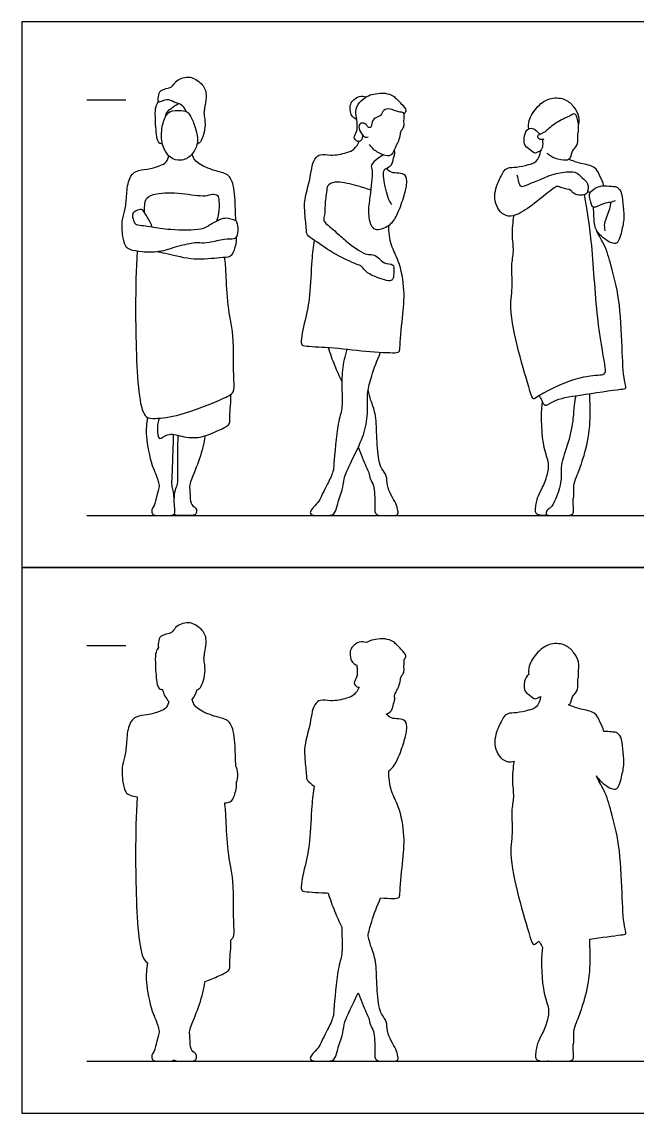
# Model space of a CAD drawing. Header units: millimetres. Extents: x 0.81 to 10.61, y 0.64 to 5.22.
# Drawn here: x 0.811 to 3.218, y 0.643 to 4.91 of the extents above; entities that cross this region are included whole.
import ezdxf

# ---------------------------------------------------------------- set-up
doc = ezdxf.new("R2010")
doc.units = ezdxf.units.MM
for name, color, linetype, true_color in [('AG-DIAGRAM', 7, 'Continuous', 0xfecc66), ('AG-GUIDE', 7, 'Continuous', 0xcccccc), ('AG-OUTLINE', 7, 'Continuous', 0x8000ff), ('AG-PEOPLE', 7, 'Continuous', 0x66ccff), ('X-VPRT', 6, 'Continuous', 0xff00ff)]:
    doc.layers.add(name, color=color, linetype=linetype, true_color=true_color)

msp = doc.modelspace()

# ---------------------------------------------------------------- linework, layer by layer
at = {"layer": 'AG-DIAGRAM'}
for p, q in [((1.0653, 2.9801), (4.8245, 2.9801)), ((1.0653, 0.8465), (4.8245, 0.8465))]:
    msp.add_line(p, q, dxfattribs=at)
at = {"layer": 'AG-GUIDE'}
for p, q in [((1.0653, 4.6057), (1.2177, 4.6057)), ((1.0653, 2.4721), (1.2177, 2.4721))]:
    msp.add_line(p, q, dxfattribs=at)
at = {"layer": 'AG-OUTLINE'}
for points, knots in [([(1.4969, 2.2986), (1.5014, 2.301), (1.5142, 2.3039), (1.5338, 2.3751), (1.5222, 2.4148), (1.5254, 2.4344), (1.5292, 2.4623), (1.537, 2.5018), (1.5119, 2.5431), (1.4648, 2.5662), (1.4351, 2.5553), (1.4101, 2.5449), (1.4021, 2.5174), (1.3502, 2.5143), (1.3461, 2.4859), (1.3427, 2.4668), (1.3466, 2.4647)], [-5.990385, -5.990385, -5.990385, -5.990385, -5.765069, -5.288996, -4.916448, -4.671935, -4.371606, -4.014136, -3.62594, -3.225242, -2.910694, -2.624938, -2.340611, -1.961539, -1.665739, -1.417886, -1.417886, -1.417886, -1.417886]), ([(2.1591, 2.4836), (2.1503, 2.4862), (2.1307, 2.4884), (2.1051, 2.469), (2.0938, 2.4511), (2.0962, 2.4184), (2.106, 2.4033), (2.1162, 2.3967), (2.1216, 2.3947)], [-1.672448, -1.672448, -1.672448, -1.672448, -1.371365, -1.058033, -0.795898, -0.477952, -0.236444, 0, 0, 0, 0]), ([(2.3064, 2.417), (2.3098, 2.4207), (2.3201, 2.4315), (2.2927, 2.4589), (2.2668, 2.4883), (2.2329, 2.4999), (2.1951, 2.4969), (2.1764, 2.4921), (2.1591, 2.4836)], [-4.674356, -4.674356, -4.674356, -4.674356, -4.438999, -4.091278, -3.705157, -3.353058, -2.986623, -2.662736, -2.662736, -2.662736, -2.662736]), ([(2.9885, 2.3761), (2.9908, 2.3862), (2.993, 2.4084), (2.9715, 2.4451), (2.9397, 2.4773), (2.8795, 2.4839), (2.8277, 2.4502), (2.7916, 2.3927), (2.7931, 2.3695), (2.7941, 2.3587)], [-2.723287, -2.723287, -2.723287, -2.723287, -2.404058, -2.03839, -1.658169, -1.233632, -0.786147, -0.325616, 0, 0, 0, 0]), ([(1.3466, 2.4647), (1.3423, 2.4591), (1.3333, 2.4457), (1.3331, 2.4048), (1.3369, 2.3305), (1.346, 2.3016), (1.357, 2.3001), (1.3612, 2.2998)], [-1.632236, -1.632236, -1.632236, -1.632236, -1.369227, -1.003505, -0.499482, -0.203661, 0, 0, 0, 0]), ([(2.1216, 2.3947), (2.1222, 2.3895), (2.1234, 2.3759), (2.1244, 2.3482), (2.1066, 2.3258), (2.1203, 2.3106), (2.128, 2.3087), (2.131, 2.3089)], [-1.644366, -1.644366, -1.644366, -1.644366, -1.457302, -1.141858, -0.855431, -0.625058, -0.440382, -0.440382, -0.440382, -0.440382]), ([(2.2688, 2.2754), (2.2713, 2.2814), (2.2755, 2.2938), (2.2868, 2.3101), (2.2932, 2.3374), (2.2928, 2.3491), (2.3084, 2.3666), (2.3051, 2.3854), (2.307, 2.4001), (2.3064, 2.417)], [1.2689, 1.2689, 1.2689, 1.2689, 1.520775, 1.803902, 2.124119, 2.335481, 2.616692, 2.882289, 3.170166, 3.170166, 3.170166, 3.170166]), ([(2.7941, 2.3587), (2.7847, 2.3531), (2.7765, 2.3308), (2.7738, 2.2978), (2.7941, 2.2792), (2.8204, 2.2588), (2.8279, 2.2668), (2.8402, 2.2719)], [-2.318657, -2.318657, -2.318657, -2.318657, -1.958743, -1.592818, -1.250567, -0.896154, -0.675926, -0.675926, -0.675926, -0.675926]), ([(2.95, 2.2393), (2.9531, 2.2412), (2.9599, 2.248), (2.9616, 2.264), (2.969, 2.2796), (2.9904, 2.299), (2.984, 2.3326), (2.9884, 2.3443), (2.9898, 2.3587), (2.9891, 2.371), (2.9885, 2.3761)], [0.912927, 0.912927, 0.912927, 0.912927, 1.113167, 1.339087, 1.575659, 1.874126, 2.194581, 2.394905, 2.633213, 2.787835, 2.787835, 2.787835, 2.787835]), ([(2.131, 2.3089), (2.1267, 2.2982), (2.1122, 2.2775), (2.0819, 2.2639), (2.0199, 2.2515), (1.9798, 2.2631), (1.9543, 2.2412), (1.9439, 2.2017), (1.938, 2.1543), (1.9151, 2.0814), (1.9182, 2.03), (1.9247, 1.9652), (1.9254, 1.9427), (1.9425, 1.9313), (1.9554, 1.9225)], [-12.075658, -12.075658, -12.075658, -12.075658, -11.738247, -11.407989, -10.954526, -10.593937, -10.290393, -9.932733, -9.52952, -9.036364, -8.609968, -8.155109, -7.899542, -7.56249, -7.56249, -7.56249, -7.56249]), ([(1.3612, 2.2998), (1.3614, 2.2992), (1.366, 2.2822), (1.3748, 2.2655), (1.3856, 2.254)], [1.7433132, 1.7433132, 1.7433132, 1.7433132, 1.7578241, 2.1218172, 2.1218172, 2.1218172, 2.1218172]), ([(1.4783, 2.261), (1.4871, 2.2723), (1.4935, 2.2874), (1.4967, 2.2978), (1.4969, 2.2986)], [3.0093401, 3.0093401, 3.0093401, 3.0093401, 3.345586, 3.3730959, 3.3730959, 3.3730959, 3.3730959]), ([(2.2367, 2.2037), (2.2426, 2.2069), (2.2613, 2.2147), (2.264, 2.2443), (2.2709, 2.2575), (2.27, 2.2698), (2.2688, 2.2754)], [1.325663, 1.325663, 1.325663, 1.325663, 1.60956, 1.90958, 2.131666, 2.369063, 2.369063, 2.369063, 2.369063]), ([(2.8402, 2.2719), (2.8389, 2.2575), (2.8266, 2.227), (2.7919, 2.2184), (2.748, 2.2071), (2.7103, 2.2088), (2.6931, 2.1892), (2.671, 2.1425), (2.6599, 2.1068), (2.6631, 2.0657), (2.6814, 2.0319), (2.7094, 2.0151), (2.7287, 2.017), (2.7366, 2.0192)], [-10.011866, -10.011866, -10.011866, -10.011866, -9.634647, -9.302389, -8.911863, -8.572597, -8.29505, -7.885842, -7.529672, -7.170174, -6.819581, -6.484936, -6.27247, -6.27247, -6.27247, -6.27247]), ([(1.3856, 2.254), (1.3846, 2.2453), (1.3786, 2.2262), (1.3494, 2.213), (1.3025, 2.1988), (1.2573, 2.1971), (1.2279, 2.166), (1.2207, 2.102), (1.2183, 2.0463), (1.2016, 2.0032), (1.2045, 1.9392), (1.2151, 1.8982), (1.2323, 1.8857), (1.252, 1.8814), (1.2626, 1.8798)], [-11.481588, -11.481588, -11.481588, -11.481588, -11.188023, -10.872977, -10.468485, -10.089836, -9.738781, -9.282078, -8.853491, -8.466494, -8.007516, -7.643623, -7.377968, -7.128398, -7.128398, -7.128398, -7.128398]), ([(1.648, 1.9999), (1.6479, 2.0151), (1.647, 2.0443), (1.643, 2.1379), (1.6199, 2.1843), (1.5634, 2.1934), (1.5036, 2.2191), (1.4838, 2.2415), (1.4794, 2.2547), (1.4783, 2.261)], [0, 0, 0, 0, 0.386523, 0.936878, 1.328684, 1.750807, 2.214228, 2.518042, 2.76856, 2.76856, 2.76856, 2.76856]), ([(3.0886, 2.136), (3.0847, 2.1492), (3.0729, 2.1734), (3.0549, 2.2146), (2.9965, 2.2209), (2.9661, 2.2337), (2.95, 2.2393)], [0, 0, 0, 0, 0.366979, 0.731409, 1.151905, 1.561694, 1.561694, 1.561694, 1.561694]), ([(2.2469, 1.9815), (2.2652, 1.9962), (2.2832, 2.0271), (2.3079, 2.0967), (2.3186, 2.1434), (2.3157, 2.1794), (2.2854, 2.1858), (2.2562, 2.1855), (2.2423, 2.1975), (2.2367, 2.2037)], [3.264431, 3.264431, 3.264431, 3.264431, 3.686416, 4.187889, 4.599249, 4.917322, 5.217373, 5.532845, 5.825759, 5.825759, 5.825759, 5.825759]), ([(3.0587, 1.9623), (3.0669, 1.9496), (3.0878, 1.9278), (3.116, 1.9122), (3.1452, 1.9053), (3.1597, 1.9683), (3.1695, 2.0142), (3.1615, 2.0667), (3.1591, 2.1141), (3.1365, 2.1343), (3.1189, 2.1327), (3.099, 2.1361), (3.0886, 2.136)], [-5.626554, -5.626554, -5.626554, -5.626554, -5.24127, -4.913509, -4.650338, -4.223115, -3.81391, -3.398445, -3.006739, -2.718643, -2.473236, -2.197092, -2.197092, -2.197092, -2.197092]), ([(2.7366, 2.0192), (2.7328, 1.9927), (2.7269, 1.9457), (2.7384, 1.8796), (2.7237, 1.8237), (2.7339, 1.7463), (2.7161, 1.6533), (2.752, 1.4919), (2.795, 1.344), (2.8116, 1.2963), (2.8196, 1.3056), (2.8315, 1.3133), (2.8355, 1.3157)], [-8.886719, -8.886719, -8.886719, -8.886719, -8.402863, -7.939872, -7.509788, -7.015575, -6.464557, -5.717865, -4.98942, -4.651461, -4.438303, -4.351339, -4.351339, -4.351339, -4.351339]), ([(1.6513, 1.9373), (1.6548, 1.9449), (1.6579, 1.97), (1.6533, 1.9946), (1.648, 1.9999)], [-3.93187, -3.93187, -3.93187, -3.93187, -3.6055004, -3.2873985, -3.2873985, -3.2873985, -3.2873985]), ([(2.215, 1.4849), (2.2333, 1.4839), (2.2664, 1.4825), (2.2895, 1.484), (2.2898, 1.5061), (2.3002, 1.6278), (2.3117, 1.7217), (2.2894, 1.843), (2.2528, 1.8999), (2.2468, 1.9552), (2.2469, 1.9815)], [4.068476, 4.068476, 4.068476, 4.068476, 4.347573, 4.633698, 4.862497, 5.484052, 6.076044, 6.693684, 7.166369, 7.675052, 7.675052, 7.675052, 7.675052]), ([(1.6054, 1.8565), (1.6144, 1.8572), (1.632, 1.86), (1.6444, 1.8857), (1.6527, 1.9197), (1.6513, 1.9373)], [1.6728918, 1.6728918, 1.6728918, 1.6728918, 1.8951437, 2.1990657, 2.615056, 2.615056, 2.615056, 2.615056]), ([(1.9554, 1.9225), (1.9515, 1.8963), (1.9431, 1.845), (1.9406, 1.7042), (1.921, 1.6186), (1.8996, 1.5234), (1.9115, 1.5071), (1.9661, 1.5069), (2.0059, 1.5042), (2.0095, 1.5039)], [0, 0, 0, 0, 0.51073, 1.178067, 1.750413, 2.289366, 2.497475, 3.03165, 3.085337, 3.085337, 3.085337, 3.085337]), ([(3.0327, 1.3233), (3.0791, 1.3302), (3.1509, 1.3406), (3.1789, 1.3426), (3.164, 1.3809), (3.1596, 1.5111), (3.1519, 1.6896), (3.1181, 1.8185), (3.0942, 1.9031), (3.0661, 1.9444), (3.0587, 1.9623)], [1.636498, 1.636498, 1.636498, 1.636498, 2.20343, 2.465329, 2.770174, 3.425286, 4.209425, 4.870494, 5.41283, 5.837325, 5.837325, 5.837325, 5.837325]), ([(1.2626, 1.8798), (1.2584, 1.8049), (1.2537, 1.6662), (1.2614, 1.3259), (1.2851, 1.244), (1.3028, 1.2305)], [0, 0, 0, 0, 0.875268, 1.95315, 2.493372, 2.493372, 2.493372, 2.493372]), ([(1.6293, 1.3203), (1.6329, 1.3232), (1.6445, 1.3357), (1.6373, 1.3821), (1.6439, 1.5557), (1.6142, 1.6621), (1.6117, 1.7906), (1.6072, 1.8345), (1.6054, 1.8565)], [4.399392, 4.399392, 4.399392, 4.399392, 4.526642, 4.924199, 5.674255, 6.304302, 6.936798, 7.403225, 7.403225, 7.403225, 7.403225]), ([(2.0095, 1.5039), (2.0168, 1.4803), (2.0337, 1.4335), (2.0528, 1.3916), (2.0631, 1.3711)], [0, 0, 0, 0, 0.4940771, 0.9698622, 0.9698622, 0.9698622, 0.9698622]), ([(2.1656, 1.3352), (2.1681, 1.3521), (2.1804, 1.3974), (2.201, 1.4551), (2.215, 1.4849)], [9.6341277, 9.6341277, 9.6341277, 9.6341277, 10.0480566, 10.6178719, 10.6178719, 10.6178719, 10.6178719]), ([(2.0631, 1.3711), (2.0631, 1.3589), (2.0639, 1.3221), (2.0666, 1.2623), (2.0455, 1.2102), (2.0317, 1.0465), (2.0308, 1.0186), (2.008, 0.971), (1.9878, 0.9332), (1.9781, 0.9074), (1.9606, 0.8876), (1.9214, 0.8449), (1.9965, 0.8469), (2.0359, 0.8467), (2.0448, 0.8845), (2.0526, 0.9163), (2.0664, 0.9461), (2.071, 0.9927), (2.0859, 1.0295), (2.1139, 1.0846), (2.1274, 1.1139)], [0.802678, 0.802678, 0.802678, 0.802678, 1.037793, 1.513114, 1.962325, 2.651998, 2.98934, 3.461998, 3.866356, 4.184367, 4.522874, 4.907479, 5.34954, 5.723959, 6.0926, 6.441946, 6.784403, 7.185863, 7.575077, 8.108459, 8.108459, 8.108459, 8.108459]), ([(2.1274, 1.1139), (2.137, 1.0897), (2.1565, 1.0385), (2.1699, 1.0162), (2.1733, 0.9867), (2.1921, 0.9644), (2.1919, 0.8923), (2.1911, 0.8554), (2.2079, 0.8456), (2.2515, 0.847), (2.2841, 0.8461), (2.2835, 0.8669), (2.2744, 0.8945), (2.2559, 0.9255), (2.2379, 0.9642), (2.2412, 1.0019), (2.2181, 1.0287), (2.2048, 1.068), (2.1985, 1.1626), (2.1978, 1.243), (2.1763, 1.2956), (2.1693, 1.3223), (2.1656, 1.3352)], [0, 0, 0, 0, 0.48196, 0.774406, 1.065772, 1.368265, 1.851862, 2.184218, 2.399418, 2.783645, 3.084408, 3.30278, 3.609878, 3.95541, 4.324322, 4.666019, 4.986951, 5.314768, 5.865689, 6.386506, 6.805524, 7.166281, 7.166281, 7.166281, 7.166281]), ([(2.8667, 0.8484), (2.8711, 0.8467), (2.8964, 0.8466), (2.9611, 0.8444), (2.9708, 0.8592), (2.9683, 0.8893), (2.9671, 0.9082), (2.9723, 0.9251), (2.9676, 0.963), (2.9821, 0.9997), (3.0093, 1.0718), (3.0364, 1.1766), (3.0343, 1.2862), (3.0331, 1.3146), (3.0327, 1.3233)], [3.726874, 3.726874, 3.726874, 3.726874, 3.928744, 4.413676, 4.626525, 4.935262, 5.185814, 5.421644, 5.764839, 6.122973, 6.617535, 7.231502, 7.842545, 8.101427, 8.101427, 8.101427, 8.101427]), ([(1.528, 1.158), (1.5468, 1.1637), (1.5843, 1.1812), (1.6284, 1.2009), (1.6234, 1.2339), (1.6286, 1.2771), (1.629, 1.3057), (1.6293, 1.3203)], [2.104008, 2.104008, 2.104008, 2.104008, 2.480886, 2.875047, 3.175978, 3.554947, 3.934079, 3.934079, 3.934079, 3.934079]), ([(2.8479, 1.2907), (2.841, 1.2317), (2.8474, 1.114), (2.8756, 1.0536), (2.8685, 1.0036), (2.8468, 0.9515), (2.8273, 0.9175), (2.8236, 0.8918), (2.82, 0.8699), (2.8207, 0.854), (2.8339, 0.848), (2.8492, 0.8459), (2.8667, 0.8484)], [-3.825664, -3.825664, -3.825664, -3.825664, -3.035723, -2.561942, -2.157724, -1.710334, -1.341415, -1.04343, -0.76345, -0.543264, -0.328957, -0.058425, -0.058425, -0.058425, -0.058425]), ([(2.8355, 1.3157), (2.8385, 1.3089), (2.843, 1.3021), (2.8471, 1.2924), (2.8479, 1.2907)], [0, 0, 0, 0, 0.2699309, 0.3315069, 0.3315069, 0.3315069, 0.3315069]), ([(1.3028, 1.2305), (1.2991, 1.2059), (1.2942, 1.1565), (1.3172, 1.0436), (1.3463, 0.9842), (1.3488, 0.9587), (1.3436, 0.9439), (1.3323, 0.8824), (1.3188, 0.8735), (1.3195, 0.8536), (1.333, 0.8458), (1.3833, 0.8463), (1.4034, 0.8477), (1.4072, 0.8521)], [0, 0, 0, 0, 0.495228, 1.111118, 1.576298, 1.847273, 2.066942, 3.026111, 3.256545, 3.457595, 3.660051, 4.073084, 4.327265, 4.327265, 4.327265, 4.327265]), ([(1.4072, 0.8521), (1.4111, 0.8477), (1.4311, 0.8463), (1.4815, 0.8458), (1.4949, 0.8536), (1.4956, 0.8735), (1.4822, 0.8824), (1.4665, 0.9004), (1.4708, 0.9439), (1.4656, 0.9587), (1.4745, 0.9905), (1.5084, 1.0663), (1.5237, 1.13), (1.528, 1.158)], [-4.327265, -4.327265, -4.327265, -4.327265, -4.073084, -3.660051, -3.457595, -3.256545, -3.026111, -2.608166, -2.066942, -1.847273, -1.576298, -1.111118, -0.67161, -0.67161, -0.67161, -0.67161])]:
    msp.add_open_spline(points, degree=3, knots=knots, dxfattribs=at)
at = {"layer": 'AG-PEOPLE'}
for points, knots in [([(1.4547, 4.5601), (1.4528, 4.5648), (1.4473, 4.5736), (1.4377, 4.5877), (1.4057, 4.5953), (1.3815, 4.6129), (1.3405, 4.5888), (1.3461, 4.6194), (1.3502, 4.6479), (1.4021, 4.651), (1.4101, 4.6785), (1.4351, 4.6889), (1.4648, 4.6998), (1.5119, 4.6767), (1.537, 4.6354), (1.5292, 4.5959), (1.5254, 4.568), (1.5222, 4.5484), (1.5338, 4.5087), (1.5142, 4.4375), (1.5014, 4.4346), (1.4969, 4.4322)], [0, 0, 0, 0, 0.222739, 0.452135, 0.773111, 1.086784, 1.415133, 1.665739, 1.961539, 2.340611, 2.624938, 2.910694, 3.225242, 3.62594, 4.014136, 4.371606, 4.671935, 4.916448, 5.288996, 5.765069, 5.990385, 5.990385, 5.990385, 5.990385]), ([(2.1216, 4.5283), (2.1162, 4.5303), (2.106, 4.5369), (2.0962, 4.552), (2.0938, 4.5847), (2.1051, 4.6026), (2.1307, 4.622), (2.1503, 4.6198), (2.1591, 4.6172)], [0, 0, 0, 0, 0.236444, 0.477952, 0.795898, 1.058033, 1.371365, 1.672448, 1.672448, 1.672448, 1.672448]), ([(2.143, 4.4691), (2.1446, 4.4617), (2.1402, 4.4455), (2.1311, 4.4415), (2.1203, 4.4442), (2.1066, 4.4594), (2.1244, 4.4818), (2.1233, 4.5128), (2.1209, 4.5365), (2.1136, 4.5712), (2.1379, 4.6036), (2.1668, 4.6233), (2.1951, 4.6305), (2.2329, 4.6335), (2.2668, 4.6219), (2.2927, 4.5925), (2.3201, 4.5651), (2.3098, 4.5543), (2.3064, 4.5506)], [0, 0, 0, 0, 0.274264, 0.440382, 0.625058, 0.855431, 1.141858, 1.457302, 1.740519, 2.069452, 2.424162, 2.760118, 3.068326, 3.417022, 3.752076, 4.119505, 4.450393, 4.674356, 4.674356, 4.674356, 4.674356]), ([(2.7941, 4.4923), (2.7931, 4.5031), (2.7916, 4.5263), (2.8277, 4.5838), (2.8795, 4.6175), (2.9397, 4.6109), (2.9715, 4.5787), (2.993, 4.542), (2.9908, 4.5198), (2.9885, 4.5097)], [0, 0, 0, 0, 0.325616, 0.786147, 1.233632, 1.658169, 2.03839, 2.404058, 2.723287, 2.723287, 2.723287, 2.723287]), ([(1.3612, 4.4334), (1.357, 4.4337), (1.346, 4.4352), (1.3369, 4.4641), (1.3331, 4.5384), (1.3333, 4.5793), (1.3423, 4.5927), (1.3466, 4.5983)], [0, 0, 0, 0, 0.203661, 0.499482, 1.003505, 1.369227, 1.632236, 1.632236, 1.632236, 1.632236]), ([(1.3731, 4.5395), (1.3749, 4.5468), (1.3792, 4.562), (1.4095, 4.5816), (1.4187, 4.5879), (1.4237, 4.5908)], [0, 0, 0, 0, 0.2726472, 0.6076678, 0.8461476, 0.8461476, 0.8461476, 0.8461476]), ([(2.1702, 4.4308), (2.1749, 4.4244), (2.185, 4.4116), (2.2229, 4.3884), (2.2571, 4.3851), (2.2687, 4.4069), (2.2751, 4.4268), (2.2868, 4.4437), (2.2932, 4.471), (2.2928, 4.4827), (2.3084, 4.5002), (2.3051, 4.519), (2.3077, 4.5399), (2.3067, 4.5582), (2.2826, 4.5561), (2.2534, 4.5726), (2.2242, 4.5683), (2.2173, 4.5408), (2.1916, 4.5365), (2.178, 4.5146), (2.1798, 4.4953), (2.1635, 4.498), (2.1608, 4.5103), (2.1345, 4.5199), (2.1262, 4.4922), (2.1427, 4.4681), (2.1539, 4.4582), (2.1623, 4.4596), (2.1657, 4.4609)], [0, 0, 0, 0, 0.28038, 0.661781, 0.97779, 1.24154, 1.502922, 1.76598, 2.0635, 2.259881, 2.521159, 2.76793, 3.035402, 3.250162, 3.504385, 3.840513, 4.126863, 4.405788, 4.682613, 4.966483, 5.190059, 5.375621, 5.574298, 5.836771, 6.100459, 6.408813, 6.623158, 6.811859, 6.811859, 6.811859, 6.811859]), ([(1.4547, 4.5601), (1.4517, 4.5617), (1.4428, 4.5621), (1.3984, 4.5673), (1.3717, 4.546), (1.3568, 4.4911), (1.3558, 4.4314), (1.388, 4.3759), (1.4336, 4.364), (1.4778, 4.3846), (1.4977, 4.4301), (1.5005, 4.4522), (1.4883, 4.5099), (1.4678, 4.5478), (1.4583, 4.5583), (1.4547, 4.5601)], [0, 0, 0, 0, 0.196168, 0.568474, 0.888531, 1.310675, 1.757824, 2.198673, 2.569957, 2.956916, 3.345586, 3.61807, 4.054162, 4.437462, 4.664519, 4.664519, 4.664519, 4.664519]), ([(2.866, 4.3972), (2.8752, 4.3889), (2.8944, 4.3747), (2.9387, 4.369), (2.9501, 4.3718), (2.9599, 4.3816), (2.9616, 4.3976), (2.969, 4.4132), (2.9904, 4.4326), (2.984, 4.4662), (2.9884, 4.4779), (2.9902, 4.4964), (2.9873, 4.5258), (2.9763, 4.5557), (2.956, 4.5423), (2.9085, 4.5227), (2.8647, 4.4879), (2.857, 4.4776), (2.8344, 4.4711), (2.8241, 4.46), (2.8414, 4.4497), (2.8504, 4.4517), (2.8548, 4.4535)], [0, 0, 0, 0, 0.349456, 0.722008, 0.912927, 1.113167, 1.339087, 1.575659, 1.874126, 2.194581, 2.394905, 2.633213, 2.957849, 3.245338, 3.48042, 3.906967, 4.330257, 4.534495, 4.808245, 4.995117, 5.218468, 5.433335, 5.433335, 5.433335, 5.433335]), ([(2.8468, 4.4515), (2.8488, 4.4439), (2.8494, 4.428), (2.8461, 4.4152), (2.8414, 4.404), (2.8305, 4.4032), (2.8204, 4.3924), (2.7941, 4.4128), (2.7738, 4.4314), (2.7765, 4.4644), (2.7881, 4.496), (2.8155, 4.4943), (2.8268, 4.4811), (2.835, 4.4748), (2.8388, 4.4714)], [0, 0, 0, 0, 0.2783, 0.489407, 0.675926, 0.854446, 1.047452, 1.358056, 1.658002, 1.978696, 2.294121, 2.561134, 2.796728, 3.020762, 3.020762, 3.020762, 3.020762]), ([(2.1761, 4.252), (2.1584, 4.2588), (2.124, 4.2697), (2.0466, 4.2888), (2.0206, 4.2805), (2.0066, 4.2683), (2.0023, 4.2418), (1.9964, 4.1953), (1.9974, 4.1571), (1.9898, 4.1358), (2.0012, 4.1205), (2.0515, 4.0799), (2.0868, 4.0453), (2.1599, 3.9951), (2.1825, 4.0035), (2.2099, 3.9881), (2.2256, 3.9631), (2.2674, 3.965), (2.2672, 3.9404), (2.2657, 3.9132), (2.2601, 3.8973), (2.2355, 3.8979), (2.2018, 3.9107), (2.1576, 3.9287), (2.1429, 3.9556), (2.1165, 3.9635), (2.0386, 3.999), (1.9596, 4.0535), (1.9254, 4.0762), (1.9247, 4.0988), (1.9182, 4.1636), (1.9151, 4.215), (1.938, 4.2879), (1.9439, 4.3353), (1.9543, 4.3748), (1.9798, 4.3967), (2.0199, 4.3851), (2.0819, 4.3975), (2.1122, 4.4111), (2.1267, 4.4318), (2.131, 4.4425)], [-1.292646, -1.292646, -1.292646, -1.292646, -0.860567, -0.359551, 0, 0, 0.20191, 0.635906, 0.991171, 1.243712, 1.476501, 1.9255, 2.363042, 2.881296, 3.146529, 3.448212, 3.757679, 4.090367, 4.339796, 4.646317, 4.859592, 5.117858, 5.471344, 5.865022, 6.164768, 6.449223, 6.980826, 7.558373, 7.899542, 8.155109, 8.609968, 9.036364, 9.52952, 9.932733, 10.290393, 10.593937, 10.954526, 11.407989, 11.738247, 12.075658, 12.075658, 12.075658, 12.075658]), ([(2.2588, 4.1953), (2.2525, 4.2056), (2.2399, 4.2249), (2.2246, 4.3047), (2.2265, 4.3304), (2.2365, 4.338), (2.2613, 4.3483), (2.264, 4.3779), (2.2709, 4.3911), (2.27, 4.4034), (2.2688, 4.409)], [0, 0, 0, 0, 0.344733, 0.85848, 1.137104, 1.325663, 1.60956, 1.90958, 2.131666, 2.369063, 2.369063, 2.369063, 2.369063]), ([(2.7477, 4.3126), (2.7532, 4.2923), (2.7562, 4.2618), (2.7857, 4.2718), (2.8783, 4.3113), (2.9061, 4.3187), (2.9782, 4.3312), (3.0016, 4.2995), (3.0305, 4.2821), (3.0246, 4.2402), (3.0151, 4.2351), (2.9904, 4.2298), (2.9639, 4.2417), (2.9613, 4.2546), (2.9244, 4.2591), (2.9067, 4.2702), (2.885, 4.2558), (2.8255, 4.2066), (2.7596, 4.1581), (2.7144, 4.1457), (2.6814, 4.1655), (2.6631, 4.1993), (2.6599, 4.2404), (2.671, 4.2761), (2.6931, 4.3228), (2.7103, 4.3424), (2.748, 4.3407), (2.7919, 4.352), (2.8266, 4.3606), (2.8389, 4.3911), (2.8402, 4.4055)], [0, 0, 0, 0, 0.61291, 0.891109, 1.464775, 1.806944, 2.267149, 2.611318, 2.931671, 3.273982, 3.451033, 3.73495, 4.031479, 4.220506, 4.556846, 4.809938, 5.073826, 5.581981, 6.111692, 6.484936, 6.819581, 7.170174, 7.529672, 7.885842, 8.29505, 8.572597, 8.911863, 9.302389, 9.634647, 10.011866, 10.011866, 10.011866, 10.011866]), ([(1.3208, 4.1087), (1.3196, 4.1125), (1.3179, 4.1207), (1.2969, 4.1539), (1.2821, 4.1824), (1.2587, 4.1717), (1.2403, 4.1616), (1.248, 4.1325), (1.2532, 4.1212), (1.267, 4.1153), (1.2881, 4.1141), (1.3234, 4.1083), (1.3931, 4.097), (1.5129, 4.095), (1.5441, 4.1159), (1.5839, 4.1381), (1.6128, 4.1465), (1.6331, 4.1377), (1.6517, 4.1367), (1.658, 4.1033), (1.6537, 4.0696), (1.6403, 4.0585), (1.6015, 4.0633), (1.5461, 4.0445), (1.5071, 4.0456), (1.4874, 4.0479), (1.4171, 4.0328), (1.3491, 4.0076), (1.284, 4.0097), (1.2351, 4.0172), (1.2151, 4.0318), (1.2045, 4.0728), (1.2016, 4.1368), (1.2183, 4.1799), (1.2207, 4.2356), (1.2279, 4.2996), (1.2573, 4.3307), (1.3025, 4.3324), (1.3494, 4.3466), (1.3786, 4.3598), (1.3846, 4.3789), (1.3856, 4.3876)], [-1.919736, -1.919736, -1.919736, -1.919736, -1.722266, -1.360857, -1.056266, -0.794453, -0.548231, -0.256184, 0, 0, 0.316393, 0.649553, 1.142653, 1.763359, 2.113952, 2.494136, 2.804081, 3.065894, 3.289119, 3.606371, 3.939531, 4.152618, 4.498845, 4.946448, 5.293855, 5.544873, 6.019663, 6.520534, 6.983384, 7.377968, 7.643623, 8.007516, 8.466494, 8.853491, 9.282078, 9.738781, 10.089836, 10.468485, 10.872977, 11.188023, 11.481588, 11.481588, 11.481588, 11.481588]), ([(1.648, 4.1335), (1.6479, 4.1487), (1.647, 4.1779), (1.643, 4.2715), (1.6199, 4.3179), (1.5634, 4.327), (1.5036, 4.3527), (1.4838, 4.3751), (1.4794, 4.3883), (1.4783, 4.3946)], [0, 0, 0, 0, 0.386523, 0.936878, 1.328684, 1.750807, 2.214228, 2.518042, 2.76856, 2.76856, 2.76856, 2.76856]), ([(2.2272, 4.3903), (2.219, 4.3864), (2.2049, 4.3776), (2.1722, 4.3509), (2.1848, 4.3288), (2.1788, 4.2785), (2.1736, 4.2261), (2.1628, 4.1628), (2.1776, 4.1038), (2.2067, 4.0941), (2.2572, 4.116), (2.2832, 4.1607), (2.3079, 4.2303), (2.3186, 4.277), (2.3157, 4.313), (2.2854, 4.3194), (2.2562, 4.3191), (2.2423, 4.3311), (2.2367, 4.3373)], [0, 0, 0, 0, 0.299506, 0.644505, 0.904939, 1.304407, 1.728811, 2.194491, 2.620275, 2.904769, 3.309649, 3.724184, 4.216804, 4.620902, 4.93336, 5.228113, 5.538016, 5.825759, 5.825759, 5.825759, 5.825759]), ([(3.0886, 4.2696), (3.0847, 4.2828), (3.0729, 4.307), (3.0549, 4.3482), (2.9965, 4.3545), (2.9661, 4.3673), (2.95, 4.3729)], [0, 0, 0, 0, 0.366979, 0.731409, 1.151905, 1.561694, 1.561694, 1.561694, 1.561694]), ([(3.1328, 4.2107), (3.1265, 4.2084), (3.1129, 4.2033), (3.0883, 4.2022), (3.0449, 4.1787), (3.0406, 4.1978), (3.0255, 4.237), (3.047, 4.2565), (3.0793, 4.2735), (3.1173, 4.2661), (3.1365, 4.2679), (3.1591, 4.2477), (3.1615, 4.2003), (3.1695, 4.1478), (3.1597, 4.1019), (3.1452, 4.0389), (3.116, 4.0458), (3.0878, 4.0614), (3.0669, 4.0832), (3.0587, 4.0959)], [0, 0, 0, 0, 0.25635, 0.554348, 0.924848, 1.133742, 1.492876, 1.779645, 2.123067, 2.473236, 2.718643, 3.006739, 3.398445, 3.81391, 4.223115, 4.650338, 4.913509, 5.24127, 5.626554, 5.626554, 5.626554, 5.626554]), ([(1.2906, 4.1657), (1.2909, 4.1748), (1.2917, 4.192), (1.2933, 4.2125), (1.3082, 4.2296), (1.3386, 4.243), (1.4353, 4.243), (1.5261, 4.2251), (1.5555, 4.2382), (1.5801, 4.2345), (1.5831, 4.2084), (1.5831, 4.1623), (1.577, 4.1419), (1.5735, 4.1317)], [0, 0, 0, 0, 0.299739, 0.591655, 0.591655, 0.983083, 1.549952, 2.100307, 2.414725, 2.665474, 2.938746, 3.329964, 3.655858, 3.655858, 3.655858, 3.655858]), ([(3.0109, 4.2345), (3.0217, 4.1712), (3.0421, 4.0538), (3.0561, 3.7608), (3.0891, 3.5822), (3.0966, 3.5327), (3.0674, 3.5267), (2.9781, 3.5248), (2.8278, 3.4487), (2.8116, 3.4299), (2.795, 3.4776), (2.752, 3.6255), (2.7161, 3.7869), (2.7339, 3.8799), (2.7237, 3.9573), (2.7384, 4.0132), (2.7269, 4.0793), (2.7328, 4.1263), (2.7366, 4.1528)], [0, 0, 0, 0, 0.767672, 1.760781, 2.535751, 2.881002, 3.13566, 3.693718, 4.438303, 4.651461, 4.98942, 5.717865, 6.464557, 7.015575, 7.509788, 7.939872, 8.402863, 8.886719, 8.886719, 8.886719, 8.886719]), ([(3.0242, 4.2468), (3.0262, 4.2465), (3.0291, 4.2461), (3.0336, 4.2448), (3.0355, 4.2442)], [0, 0, 0, 0, 0.1407798, 0.2417411, 0.2417411, 0.2417411, 0.2417411]), ([(2.8355, 3.4493), (2.8385, 3.4425), (2.8459, 3.4314), (2.8561, 3.4009), (2.8966, 3.4363), (2.9919, 3.4508), (3.1471, 3.4739), (3.1789, 3.4762), (3.164, 3.5145), (3.1596, 3.6447), (3.1519, 3.8232), (3.1181, 3.9521), (3.0934, 4.0397), (3.0507, 4.0997), (3.0497, 4.1508), (3.0477, 4.1741), (3.0476, 4.1855)], [0, 0, 0, 0, 0.269931, 0.538802, 0.888318, 1.479679, 2.20343, 2.465329, 2.770174, 3.425286, 4.209425, 4.870494, 5.41283, 5.895037, 6.294135, 6.62973, 6.62973, 6.62973, 6.62973]), ([(3.0932, 4.0938), (3.0917, 4.1035), (3.0875, 4.1231), (3.1133, 4.1792), (3.1152, 4.1965), (3.1169, 4.2054)], [0, 0, 0, 0, 0.311499, 0.750256, 1.049016, 1.049016, 1.049016, 1.049016]), ([(1.9554, 4.0561), (1.9515, 4.0299), (1.9431, 3.9786), (1.9406, 3.8378), (1.921, 3.7522), (1.8996, 3.657), (1.9115, 3.6407), (2.0091, 3.6403), (2.1328, 3.6235), (2.256, 3.6155), (2.2895, 3.6176), (2.2898, 3.6397), (2.3002, 3.7614), (2.3117, 3.8553), (2.2894, 3.9766), (2.2528, 4.0335), (2.2468, 4.0888), (2.2469, 4.1151)], [0, 0, 0, 0, 0.51073, 1.178067, 1.750413, 2.289366, 2.497475, 3.03165, 3.713133, 4.347573, 4.633698, 4.862497, 5.484052, 6.076044, 6.693684, 7.166369, 7.675052, 7.675052, 7.675052, 7.675052]), ([(1.3436, 4.0114), (1.3569, 4.0087), (1.3845, 4.0046), (1.4868, 3.9753), (1.5808, 3.9908), (1.63, 3.9895), (1.6444, 4.0193), (1.6527, 4.0533), (1.6513, 4.0709)], [0, 0, 0, 0, 0.365282, 0.950775, 1.521974, 1.895144, 2.199066, 2.615056, 2.615056, 2.615056, 2.615056]), ([(1.2626, 4.0134), (1.2584, 3.9385), (1.2537, 3.7998), (1.2614, 3.4595), (1.2902, 3.36), (1.3382, 3.3589), (1.4342, 3.3692), (1.5873, 3.4321), (1.6462, 3.4587), (1.6373, 3.5157), (1.6439, 3.6893), (1.6142, 3.7957), (1.6117, 3.9242), (1.6072, 3.9681), (1.6054, 3.9901)], [0, 0, 0, 0, 0.859033, 1.916922, 2.447123, 2.787649, 3.356543, 4.106831, 4.526642, 4.924199, 5.674255, 6.304302, 6.936798, 7.403225, 7.403225, 7.403225, 7.403225]), ([(2.0828, 3.6305), (2.0744, 3.6037), (2.0622, 3.5483), (2.0632, 3.47), (2.0666, 3.3959), (2.0455, 3.3438), (2.0317, 3.1801), (2.0308, 3.1522), (2.008, 3.1046), (1.9878, 3.0668), (1.9781, 3.041), (1.9606, 3.0212), (1.9214, 2.9785), (1.9965, 2.9805), (2.0359, 2.9803), (2.0448, 3.0181), (2.0526, 3.0499), (2.0664, 3.0797), (2.071, 3.1263), (2.0863, 3.1643), (2.1333, 3.2559), (2.1623, 3.3333), (2.1645, 3.4163), (2.1623, 3.4637), (2.1794, 3.5282), (2.201, 3.5887), (2.215, 3.6185)], [0, 0, 0, 0, 0.525961, 1.037793, 1.513114, 1.962325, 2.651998, 2.98934, 3.461998, 3.866356, 4.184367, 4.522874, 4.907479, 5.34954, 5.723959, 6.0926, 6.441946, 6.784403, 7.185863, 7.575077, 8.150443, 8.685807, 9.196432, 9.58765, 10.048057, 10.617872, 10.617872, 10.617872, 10.617872]), ([(2.0095, 3.6375), (2.0168, 3.6139), (2.0337, 3.5671), (2.0528, 3.5252), (2.0631, 3.5047)], [0, 0, 0, 0, 0.4940771, 0.9698622, 0.9698622, 0.9698622, 0.9698622]), ([(2.1274, 3.2475), (2.137, 3.2233), (2.1565, 3.1721), (2.1699, 3.1498), (2.1733, 3.1203), (2.1921, 3.098), (2.1919, 3.0259), (2.1911, 2.989), (2.2079, 2.9792), (2.2515, 2.9806), (2.2841, 2.9797), (2.2835, 3.0005), (2.2744, 3.0281), (2.2559, 3.0591), (2.2379, 3.0978), (2.2412, 3.1355), (2.2181, 3.1623), (2.2048, 3.2016), (2.1985, 3.2962), (2.1978, 3.3766), (2.1763, 3.4292), (2.1693, 3.4559), (2.1656, 3.4688)], [0, 0, 0, 0, 0.48196, 0.774406, 1.065772, 1.368265, 1.851862, 2.184218, 2.399418, 2.783645, 3.084408, 3.30278, 3.609878, 3.95541, 4.324322, 4.666019, 4.986951, 5.314768, 5.865689, 6.386506, 6.805524, 7.166281, 7.166281, 7.166281, 7.166281]), ([(2.9781, 3.4487), (2.9754, 3.4363), (2.97, 3.4104), (2.9692, 3.3566), (2.9516, 3.2663), (2.9159, 3.1772), (2.9255, 3.1176), (2.9012, 3.046), (2.8826, 3.01), (2.8659, 3.0038), (2.8574, 2.9803), (2.8899, 2.9804), (2.9611, 2.978), (2.9708, 2.9928), (2.9683, 3.0229), (2.9671, 3.0418), (2.9723, 3.0587), (2.9676, 3.0966), (2.9821, 3.1333), (3.0093, 3.2054), (3.0364, 3.3102), (3.0343, 3.4198), (3.0331, 3.4482), (3.0327, 3.4569)], [0, 0, 0, 0, 0.352338, 0.767597, 1.323231, 1.879959, 2.32209, 2.817605, 3.172313, 3.40555, 3.636388, 3.928744, 4.413676, 4.626525, 4.935262, 5.185814, 5.421644, 5.764839, 6.122973, 6.617535, 7.231502, 7.842545, 8.101427, 8.101427, 8.101427, 8.101427]), ([(1.3484, 3.3608), (1.3439, 3.3477), (1.3406, 3.3245), (1.3442, 3.2662), (1.3831, 3.3066), (1.438, 3.2873), (1.5098, 3.2799), (1.5789, 3.3124), (1.6284, 3.3345), (1.6234, 3.3675), (1.6286, 3.4107), (1.629, 3.4393), (1.6293, 3.4539)], [0, 0, 0, 0, 0.369086, 0.726251, 1.060796, 1.488696, 1.974322, 2.480886, 2.875047, 3.175978, 3.554947, 3.934079, 3.934079, 3.934079, 3.934079]), ([(2.8667, 2.982), (2.8492, 2.9795), (2.8339, 2.9816), (2.8207, 2.9876), (2.82, 3.0035), (2.8236, 3.0254), (2.8273, 3.0511), (2.8468, 3.0851), (2.8685, 3.1372), (2.8756, 3.1872), (2.8474, 3.2476), (2.841, 3.3653), (2.8479, 3.4243)], [0.058425, 0.058425, 0.058425, 0.058425, 0.328957, 0.543264, 0.76345, 1.04343, 1.341415, 1.710334, 2.157724, 2.561942, 3.035723, 3.825664, 3.825664, 3.825664, 3.825664]), ([(1.3028, 3.3641), (1.2991, 3.3395), (1.2942, 3.2901), (1.3172, 3.1772), (1.3463, 3.1178), (1.3488, 3.0923), (1.3436, 3.0775), (1.3323, 3.016), (1.3188, 3.0071), (1.3195, 2.9872), (1.333, 2.9794), (1.3847, 2.9799), (1.4139, 2.9821), (1.408, 3.0187), (1.4074, 3.0466), (1.4041, 3.0782), (1.3976, 3.0996), (1.3996, 3.1362), (1.4025, 3.2054), (1.4043, 3.2659), (1.4049, 3.2972)], [0, 0, 0, 0, 0.495228, 1.111118, 1.576298, 1.847273, 2.066942, 3.026111, 3.256545, 3.457595, 3.660051, 4.073084, 4.351974, 4.66457, 4.982095, 5.299204, 5.56631, 5.902471, 6.38037, 6.935645, 6.935645, 6.935645, 6.935645]), ([(1.4072, 3.0421), (1.4082, 3.0577), (1.4103, 3.0782), (1.4232, 3.1059), (1.4212, 3.1425), (1.4228, 3.2112), (1.4215, 3.2657), (1.4231, 3.2935)], [4.926206, 4.926206, 4.926206, 4.926206, 5.252852, 5.527992, 5.874263, 6.366536, 6.840355, 6.840355, 6.840355, 6.840355]), ([(1.528, 3.2916), (1.5237, 3.2636), (1.5084, 3.1999), (1.4745, 3.1241), (1.4656, 3.0923), (1.4708, 3.0775), (1.4665, 3.034), (1.4822, 3.016), (1.4956, 3.0071), (1.4949, 2.9872), (1.4815, 2.9794), (1.4311, 2.9799), (1.4111, 2.9813), (1.4072, 2.9857)], [0.67161, 0.67161, 0.67161, 0.67161, 1.111118, 1.576298, 1.847273, 2.066942, 2.608166, 3.026111, 3.256545, 3.457595, 3.660051, 4.073084, 4.327265, 4.327265, 4.327265, 4.327265])]:
    msp.add_open_spline(points, degree=3, knots=knots, dxfattribs=at)
at = {"layer": 'X-VPRT'}
for points in [[(0.8113, 4.9105), (0.8113, 2.7769), (5.0785, 2.7769), (5.0785, 4.9105)], [(0.8113, 2.7769), (0.8113, 0.6433), (5.0785, 0.6433), (5.0785, 2.7769)]]:
    msp.add_lwpolyline(points, close=True, dxfattribs=at)

doc.saveas('drawing.dxf')
